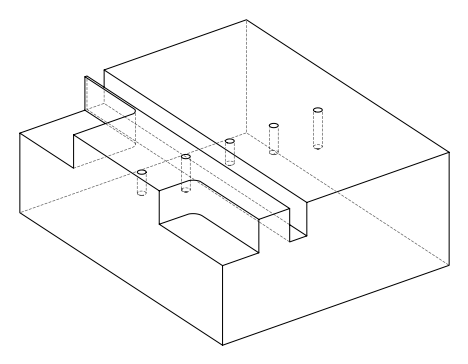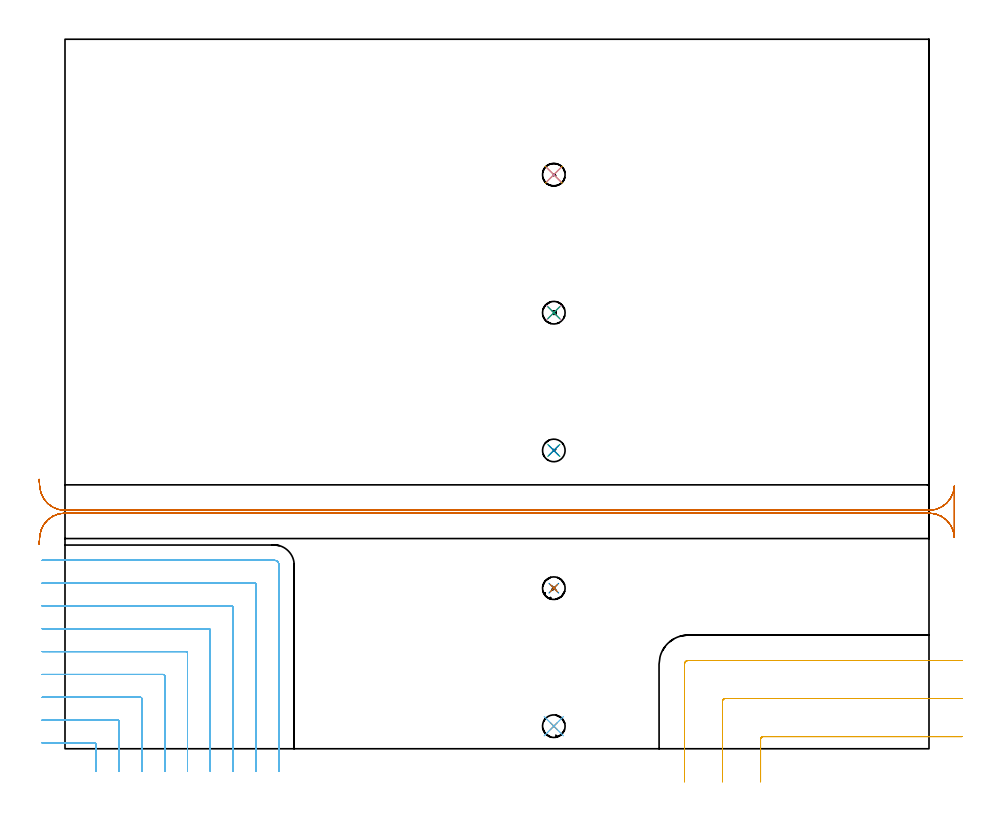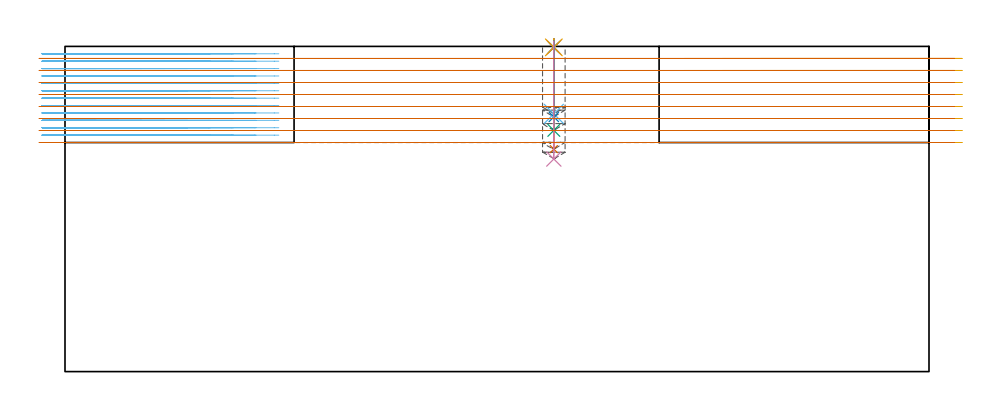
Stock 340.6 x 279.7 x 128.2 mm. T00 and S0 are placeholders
(PLAN: 13 operations, 4 tool changes, 47.4 min)
(1 SPOT_DRILL | STEP1POCKET | NXT0321_9005460120000 | 0.03 min | 1 mm3)
(2 SPOT_DRILL_1 | STEP1POCKET_1 | NXT0321_9005460120000 | 0.03 min | 1 mm3)
(3 SPOT_DRILL_2 | STEP1POCKET_2 | NXT0321_9005460120000 | 0.03 min | 1 mm3)
(4 SPOT_DRILL_3 | STEP1POCKET_3 | NXT0321_9005460120000 | 0.03 min | 1 mm3)
(5 SPOT_DRILL_4 | STEP1POCKET_4 | NXT0321_9005460120000 | 0.03 min | 1 mm3)
(6 DRILL_BLIND_HOLE_INTO_CENTER | STEP1POCKET | UGT0301_205 | 0.12 min | 1536 mm3)
(7 DRILL_BLIND_HOLE_INTO_CENTER_1 | STEP1POCKET_1 | UGT0301_205 | 0.17 min | 2397 mm3)
(8 DRILL_BLIND_HOLE_INTO_CENTER_2 | STEP1POCKET_2 | UGT0301_205 | 0.12 min | 1612 mm3)
(9 DRILL_BLIND_HOLE_INTO_CENTER_3 | STEP1POCKET_3 | UGT0301_205 | 0.14 min | 1938 mm3)
(10 DRILL_BLIND_HOLE_INTO_CENTER_4 | STEP1POCKET_4 | UGT0301_205 | 0.19 min | 2640 mm3)
(11 MILL_CORNER_NOTCH_RECTANGULAR | CORNER_NOTCH_RECTANGULAR | UGT0201_094 | Follow Part, ap 5, ae 75% | 6.75 min | 179595 mm3)
(12 MILL_CORNER_NOTCH_RECTANGULAR_1 | CORNER_NOTCH_RECTANGULAR_1 | NXT0201_011 | Follow Part, ap 3, ae 75% | 27.41 min | 274336 mm3)
(13 MILL_RECTANGULAR_SLOT | SLOT_RECTANGULAR | UGT0201_094 | Follow Part, ap 5, ae 75% | 12.41 min | 272427 mm3)
(TOOL NXT0321_9005460120000 | NC Spot Drill, 142deg, 12mm, Carbide, Uncoated | D12 PA142 FL30 Z2)
(TOOL UGT0301_205 | Twist Drill 8.9 mm | D8.9 PA118 FL78 Z2)
(TOOL UGT0201_094 | End mill 20 mm | D20 FL38 Z4)
(TOOL NXT0201_011 | ENDMILL 12mm [2P460-1200-NA 1630] | D12 FL38 Z6)
(OP 1 SPOT_DRILL)
G17 G21 G94 G90
T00 M6
G54
G17 G0 G90 X192.7 Y8.9 S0 M3
G43 Z138.2 H0
G94 G81 G98 Z127.817 F250. R131.2
G80
M5
M2
(OP 2 SPOT_DRILL_1)
G17 G21 G94 G90
T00 M6
G54
G17 G0 G90 X192.7 Y63.3 S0 M3
G43 Z138.2 H0
G94 G81 G98 Z127.817 F250. R131.2
G80
M5
M2
(OP 3 SPOT_DRILL_2)
G17 G21 G94 G90
T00 M6
G54
G17 G0 G90 X192.7 Y117.6 S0 M3
G43 Z138.2 H0
G94 G81 G98 Z127.817 F250. R131.2
G80
M5
M2
(OP 4 SPOT_DRILL_3)
G17 G21 G94 G90
T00 M6
G54
G17 G0 G90 X192.7 Y171.9 S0 M3
G43 Z138.2 H0
G94 G81 G98 Z127.817 F250. R131.2
G80
M5
M2
(OP 5 SPOT_DRILL_4)
G17 G21 G94 G90
T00 M6
G54
G17 G0 G90 X192.7 Y226.3 S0 M3
G43 Z138.2 H0
G94 G81 G98 Z127.817 F250. R131.2
G80
M5
M2
(OP 6 DRILL_BLIND_HOLE_INTO_CENTER)
G17 G21 G94 G90
T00 M6
G54
G17 G0 G90 X192.7 Y8.9 S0 M3
G43 Z138.2 H0
G94 G81 G98 Z101.6 F250. R130.2
G80
M5
M2
(OP 7 DRILL_BLIND_HOLE_INTO_CENTER_1)
G17 G21 G94 G90
T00 M6
G54
G17 G0 G90 X192.7 Y63.3 S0 M3
G43 Z138.2 H0
G94 G81 G98 Z87.7 F250. R130.2
G80
M5
M2
(OP 8 DRILL_BLIND_HOLE_INTO_CENTER_2)
G17 G21 G94 G90
T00 M6
G54
G17 G0 G90 X192.7 Y117.6 S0 M3
G43 Z138.2 H0
G94 G81 G98 Z100.4 F250. R130.2
G80
M5
M2
(OP 9 DRILL_BLIND_HOLE_INTO_CENTER_3)
G17 G21 G94 G90
T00 M6
G54
G17 G0 G90 X192.7 Y171.9 S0 M3
G43 Z138.2 H0
G94 G81 G98 Z95.1 F250. R130.2
G80
M5
M2
(OP 10 DRILL_BLIND_HOLE_INTO_CENTER_4)
G17 G21 G94 G90
T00 M6
G54
G17 G0 G90 X192.7 Y226.3 S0 M3
G43 Z138.2 H0
G94 G81 G98 Z83.8 F250. R130.2
G80
M5
M2
(OP 11 MILL_CORNER_NOTCH_RECTANGULAR)
G17 G21 G94 G90
T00 M6
G54
G17 G0 G90 X353.6 Y4.8 S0 M3
G43 Z138.2 H0
Z123.462
G94 G1 X350.6 F250.
X275.195 F500.
G3 X274.2 Y3.805 R1.
G1 Y-10.
Y-13. F250.
G0 Z138.2
X353.6 Y19.8
Z123.462
G1 X350.6
X260.196 F500.
G3 X259.2 Y18.804 R1.
G1 Y-10.
Y-13. F250.
G0 Z138.2
X353.6 Y34.8
Z123.462
G1 X350.6
X245.7 F500.
G3 X244.2 Y33.3 R1.5
G1 Y-10.
Y-13. F250.
G0 Z138.2
X353.6 Y4.8
Z118.725
G1 X350.6
X275.195 F500.
G3 X274.2 Y3.805 R1.
G1 Y-10.
Y-13. F250.
G0 Z138.2
X353.6 Y19.8
Z118.725
G1 X350.6
X260.196 F500.
G3 X259.2 Y18.804 R1.
G1 Y-10.
Y-13. F250.
G0 Z138.2
X353.6 Y34.8
Z118.725
G1 X350.6
X245.7 F500.
G3 X244.2 Y33.3 R1.5
G1 Y-10.
Y-13. F250.
G0 Z138.2
X353.6 Y4.8
Z113.987
G1 X350.6
X275.195 F500.
G3 X274.2 Y3.805 R1.
G1 Y-10.
Y-13. F250.
G0 Z138.2
X353.6 Y19.8
Z113.987
G1 X350.6
X260.196 F500.
G3 X259.2 Y18.804 R1.
G1 Y-10.
Y-13. F250.
G0 Z138.2
X353.6 Y34.8
Z113.987
G1 X350.6
X245.7 F500.
G3 X244.2 Y33.3 R1.5
G1 Y-10.
Y-13. F250.
G0 Z138.2
X353.6 Y4.8
Z109.25
G1 X350.6
X275.195 F500.
G3 X274.2 Y3.805 R1.
G1 Y-10.
Y-13. F250.
G0 Z138.2
X353.6 Y19.8
Z109.25
G1 X350.6
X260.196 F500.
G3 X259.2 Y18.804 R1.
G1 Y-10.
Y-13. F250.
G0 Z138.2
X353.6 Y34.8
Z109.25
G1 X350.6
X245.7 F500.
G3 X244.2 Y33.3 R1.5
G1 Y-10.
Y-13. F250.
G0 Z138.2
X353.6 Y4.8
Z104.512
G1 X350.6
X275.195 F500.
G3 X274.2 Y3.805 R1.
G1 Y-10.
Y-13. F250.
G0 Z138.2
X353.6 Y19.8
Z104.512
G1 X350.6
X260.196 F500.
G3 X259.2 Y18.804 R1.
G1 Y-10.
Y-13. F250.
G0 Z138.2
X353.6 Y34.8
Z104.512
G1 X350.6
X245.7 F500.
G3 X244.2 Y33.3 R1.5
G1 Y-10.
Y-13. F250.
G0 Z138.2
X353.6 Y4.8
Z99.775
G1 X350.6
X275.195 F500.
G3 X274.2 Y3.805 R1.
G1 Y-10.
Y-13. F250.
G0 Z138.2
X353.6 Y19.8
Z99.775
G1 X350.6
X260.196 F500.
G3 X259.2 Y18.804 R1.
G1 Y-10.
Y-13. F250.
G0 Z138.2
X353.6 Y34.8
Z99.775
G1 X350.6
X245.7 F500.
G3 X244.2 Y33.3 R1.5
G1 Y-10.
Y-13. F250.
G0 Z138.2
X353.6 Y4.8
Z95.037
G1 X350.6
X275.195 F500.
G3 X274.2 Y3.805 R1.
G1 Y-10.
Y-13. F250.
G0 Z138.2
X353.6 Y19.8
Z95.037
G1 X350.6
X260.196 F500.
G3 X259.2 Y18.804 R1.
G1 Y-10.
Y-13. F250.
G0 Z138.2
X353.6 Y34.8
Z95.037
G1 X350.6
X245.7 F500.
G3 X244.2 Y33.3 R1.5
G1 Y-10.
Y-13. F250.
G0 Z138.2
X353.6 Y4.8
Z90.3
G1 X350.6
X275.195 F500.
G3 X274.2 Y3.805 R1.
G1 Y-10.
Y-13. F250.
G0 Z138.2
X353.6 Y19.8
Z90.3
G1 X350.6
X260.196 F500.
G3 X259.2 Y18.804 R1.
G1 Y-10.
Y-13. F250.
G0 Z138.2
X353.6 Y34.8
Z90.3
G1 X350.6
X245.7 F500.
G3 X244.2 Y33.3 R1.5
G1 Y-10.
Y-13. F250.
G0 Z138.2
M5
M2
(OP 12 MILL_CORNER_NOTCH_RECTANGULAR_1)
G17 G21 G94 G90
T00 M6
G54
G17 G0 G90 X12.3 Y-9. S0 M3
G43 Z138.2 H1
Z125.285
G94 G1 Y-6. F250.
Y1.705 F500.
G3 X11.705 Y2.3 R0.6
G1 X-6.
X-9. F250.
G0 Z138.2
X21.3 Y-9.
Z125.285
G1 Y-6.
Y10.705 F500.
G3 X20.705 Y11.3 R0.6
G1 X-6.
X-9. F250.
G0 Z138.2
X30.3 Y-9.
Z125.285
G1 Y-6.
Y19.705 F500.
G3 X29.705 Y20.3 R0.6
G1 X-6.
X-9. F250.
G0 Z138.2
X39.3 Y-9.
Z125.285
G1 Y-6.
Y28.704 F500.
G3 X38.704 Y29.3 R0.6
G1 X-6.
X-9. F250.
G0 Z138.2
X48.3 Y-9.
Z125.285
G1 Y-6.
Y37.704 F500.
G3 X47.704 Y38.3 R0.6
G1 X-6.
X-9. F250.
G0 Z138.2
X57.3 Y-9.
Z125.285
G1 Y-6.
Y46.704 F500.
G3 X56.704 Y47.3 R0.6
G1 X-6.
X-9. F250.
G0 Z138.2
X66.3 Y-9.
Z125.285
G1 Y-6.
Y55.704 F500.
G3 X65.704 Y56.3 R0.6
G1 X-6.
X-9. F250.
G0 Z138.2
X75.3 Y-9.
Z125.285
G1 Y-6.
Y64.703 F500.
G3 X74.703 Y65.3 R0.6
G1 X-6.
X-9. F250.
G0 Z138.2
X84.3 Y-9.
Z125.285
G1 Y-6.
Y72.5 F500.
G3 X82.5 Y74.3 R1.8
G1 X-6.
X-9. F250.
G0 Z138.2
X12.3 Y-9.
Z122.369
G1 Y-6.
Y1.705 F500.
G3 X11.705 Y2.3 R0.6
G1 X-6.
X-9. F250.
G0 Z138.2
X21.3 Y-9.
Z122.369
G1 Y-6.
Y10.705 F500.
G3 X20.705 Y11.3 R0.6
G1 X-6.
X-9. F250.
G0 Z138.2
X30.3 Y-9.
Z122.369
G1 Y-6.
Y19.705 F500.
G3 X29.705 Y20.3 R0.6
G1 X-6.
X-9. F250.
G0 Z138.2
X39.3 Y-9.
Z122.369
G1 Y-6.
Y28.704 F500.
G3 X38.704 Y29.3 R0.6
G1 X-6.
X-9. F250.
G0 Z138.2
X48.3 Y-9.
Z122.369
G1 Y-6.
Y37.704 F500.
G3 X47.704 Y38.3 R0.6
G1 X-6.
X-9. F250.
G0 Z138.2
X57.3 Y-9.
Z122.369
G1 Y-6.
Y46.704 F500.
G3 X56.704 Y47.3 R0.6
G1 X-6.
X-9. F250.
G0 Z138.2
X66.3 Y-9.
Z122.369
G1 Y-6.
Y55.704 F500.
G3 X65.704 Y56.3 R0.6
G1 X-6.
X-9. F250.
G0 Z138.2
X75.3 Y-9.
Z122.369
G1 Y-6.
Y64.703 F500.
G3 X74.703 Y65.3 R0.6
G1 X-6.
X-9. F250.
G0 Z138.2
X84.3 Y-9.
Z122.369
G1 Y-6.
Y72.5 F500.
G3 X82.5 Y74.3 R1.8
G1 X-6.
X-9. F250.
G0 Z138.2
X12.3 Y-9.
Z119.454
G1 Y-6.
Y1.705 F500.
G3 X11.705 Y2.3 R0.6
G1 X-6.
X-9. F250.
G0 Z138.2
X21.3 Y-9.
Z119.454
G1 Y-6.
Y10.705 F500.
G3 X20.705 Y11.3 R0.6
G1 X-6.
X-9. F250.
G0 Z138.2
X30.3 Y-9.
Z119.454
G1 Y-6.
Y19.705 F500.
G3 X29.705 Y20.3 R0.6
G1 X-6.
X-9. F250.
G0 Z138.2
X39.3 Y-9.
Z119.454
G1 Y-6.
Y28.704 F500.
G3 X38.704 Y29.3 R0.6
G1 X-6.
X-9. F250.
G0 Z138.2
X48.3 Y-9.
Z119.454
G1 Y-6.
Y37.704 F500.
G3 X47.704 Y38.3 R0.6
G1 X-6.
X-9. F250.
G0 Z138.2
X57.3 Y-9.
Z119.454
G1 Y-6.
Y46.704 F500.
G3 X56.704 Y47.3 R0.6
G1 X-6.
X-9. F250.
G0 Z138.2
X66.3 Y-9.
Z119.454
G1 Y-6.
Y55.704 F500.
G3 X65.704 Y56.3 R0.6
G1 X-6.
X-9. F250.
G0 Z138.2
X75.3 Y-9.
Z119.454
G1 Y-6.
Y64.703 F500.
G3 X74.703 Y65.3 R0.6
G1 X-6.
X-9. F250.
G0 Z138.2
X84.3 Y-9.
Z119.454
G1 Y-6.
Y72.5 F500.
G3 X82.5 Y74.3 R1.8
G1 X-6.
X-9. F250.
G0 Z138.2
X12.3 Y-9.
Z116.538
G1 Y-6.
Y1.705 F500.
G3 X11.705 Y2.3 R0.6
G1 X-6.
X-9. F250.
G0 Z138.2
X21.3 Y-9.
Z116.538
G1 Y-6.
Y10.705 F500.
G3 X20.705 Y11.3 R0.6
G1 X-6.
X-9. F250.
G0 Z138.2
X30.3 Y-9.
Z116.538
G1 Y-6.
Y19.705 F500.
G3 X29.705 Y20.3 R0.6
G1 X-6.
X-9. F250.
G0 Z138.2
X39.3 Y-9.
Z116.538
G1 Y-6.
Y28.704 F500.
G3 X38.704 Y29.3 R0.6
G1 X-6.
X-9. F250.
G0 Z138.2
X48.3 Y-9.
Z116.538
G1 Y-6.
Y37.704 F500.
G3 X47.704 Y38.3 R0.6
G1 X-6.
X-9. F250.
G0 Z138.2
X57.3 Y-9.
Z116.538
G1 Y-6.
Y46.704 F500.
G3 X56.704 Y47.3 R0.6
G1 X-6.
X-9. F250.
G0 Z138.2
X66.3 Y-9.
Z116.538
G1 Y-6.
Y55.704 F500.
G3 X65.704 Y56.3 R0.6
G1 X-6.
X-9. F250.
G0 Z138.2
X75.3 Y-9.
Z116.538
G1 Y-6.
Y64.703 F500.
G3 X74.703 Y65.3 R0.6
G1 X-6.
X-9. F250.
G0 Z138.2
X84.3 Y-9.
Z116.538
G1 Y-6.
Y72.5 F500.
G3 X82.5 Y74.3 R1.8
G1 X-6.
X-9. F250.
G0 Z138.2
X12.3 Y-9.
Z113.623
G1 Y-6.
Y1.705 F500.
G3 X11.705 Y2.3 R0.6
G1 X-6.
X-9. F250.
G0 Z138.2
X21.3 Y-9.
Z113.623
G1 Y-6.
Y10.705 F500.
G3 X20.705 Y11.3 R0.6
G1 X-6.
X-9. F250.
G0 Z138.2
X30.3 Y-9.
Z113.623
G1 Y-6.
Y19.705 F500.
G3 X29.705 Y20.3 R0.6
G1 X-6.
X-9. F250.
G0 Z138.2
X39.3 Y-9.
Z113.623
G1 Y-6.
Y28.704 F500.
G3 X38.704 Y29.3 R0.6
G1 X-6.
X-9. F250.
G0 Z138.2
X48.3 Y-9.
Z113.623
G1 Y-6.
Y37.704 F500.
G3 X47.704 Y38.3 R0.6
G1 X-6.
X-9. F250.
G0 Z138.2
X57.3 Y-9.
Z113.623
G1 Y-6.
Y46.704 F500.
G3 X56.704 Y47.3 R0.6
G1 X-6.
X-9. F250.
G0 Z138.2
X66.3 Y-9.
Z113.623
G1 Y-6.
Y55.704 F500.
G3 X65.704 Y56.3 R0.6
G1 X-6.
X-9. F250.
G0 Z138.2
X75.3 Y-9.
Z113.623
G1 Y-6.
Y64.703 F500.
G3 X74.703 Y65.3 R0.6
G1 X-6.
X-9. F250.
G0 Z138.2
X84.3 Y-9.
Z113.623
G1 Y-6.
Y72.5 F500.
G3 X82.5 Y74.3 R1.8
G1 X-6.
X-9. F250.
G0 Z138.2
X12.3 Y-9.
Z110.708
G1 Y-6.
Y1.705 F500.
G3 X11.705 Y2.3 R0.6
G1 X-6.
X-9. F250.
G0 Z138.2
X21.3 Y-9.
Z110.708
G1 Y-6.
Y10.705 F500.
G3 X20.705 Y11.3 R0.6
G1 X-6.
X-9. F250.
G0 Z138.2
X30.3 Y-9.
Z110.708
G1 Y-6.
Y19.705 F500.
G3 X29.705 Y20.3 R0.6
G1 X-6.
X-9. F250.
G0 Z138.2
X39.3 Y-9.
Z110.708
G1 Y-6.
Y28.704 F500.
G3 X38.704 Y29.3 R0.6
G1 X-6.
X-9. F250.
G0 Z138.2
X48.3 Y-9.
Z110.708
G1 Y-6.
Y37.704 F500.
G3 X47.704 Y38.3 R0.6
G1 X-6.
X-9. F250.
G0 Z138.2
X57.3 Y-9.
Z110.708
G1 Y-6.
Y46.704 F500.
G3 X56.704 Y47.3 R0.6
G1 X-6.
X-9. F250.
G0 Z138.2
X66.3 Y-9.
Z110.708
G1 Y-6.
Y55.704 F500.
G3 X65.704 Y56.3 R0.6
G1 X-6.
X-9. F250.
G0 Z138.2
X75.3 Y-9.
Z110.708
G1 Y-6.
Y64.703 F500.
G3 X74.703 Y65.3 R0.6
G1 X-6.
X-9. F250.
G0 Z138.2
X84.3 Y-9.
Z110.708
G1 Y-6.
Y72.5 F500.
G3 X82.5 Y74.3 R1.8
G1 X-6.
X-9. F250.
G0 Z138.2
X12.3 Y-9.
Z107.792
G1 Y-6.
Y1.705 F500.
G3 X11.705 Y2.3 R0.6
G1 X-6.
X-9. F250.
G0 Z138.2
X21.3 Y-9.
Z107.792
G1 Y-6.
Y10.705 F500.
G3 X20.705 Y11.3 R0.6
G1 X-6.
X-9. F250.
G0 Z138.2
X30.3 Y-9.
Z107.792
G1 Y-6.
Y19.705 F500.
G3 X29.705 Y20.3 R0.6
G1 X-6.
X-9. F250.
G0 Z138.2
X39.3 Y-9.
Z107.792
G1 Y-6.
Y28.704 F500.
G3 X38.704 Y29.3 R0.6
G1 X-6.
X-9. F250.
G0 Z138.2
X48.3 Y-9.
Z107.792
G1 Y-6.
Y37.704 F500.
G3 X47.704 Y38.3 R0.6
G1 X-6.
X-9. F250.
G0 Z138.2
X57.3 Y-9.
Z107.792
G1 Y-6.
Y46.704 F500.
G3 X56.704 Y47.3 R0.6
G1 X-6.
X-9. F250.
G0 Z138.2
X66.3 Y-9.
Z107.792
G1 Y-6.
Y55.704 F500.
G3 X65.704 Y56.3 R0.6
G1 X-6.
X-9. F250.
G0 Z138.2
X75.3 Y-9.
Z107.792
G1 Y-6.
Y64.703 F500.
G3 X74.703 Y65.3 R0.6
G1 X-6.
X-9. F250.
G0 Z138.2
X84.3 Y-9.
Z107.792
G1 Y-6.
Y72.5 F500.
G3 X82.5 Y74.3 R1.8
G1 X-6.
X-9. F250.
G0 Z138.2
X12.3 Y-9.
Z104.877
G1 Y-6.
Y1.705 F500.
G3 X11.705 Y2.3 R0.6
G1 X-6.
X-9. F250.
G0 Z138.2
X21.3 Y-9.
Z104.877
G1 Y-6.
Y10.705 F500.
G3 X20.705 Y11.3 R0.6
G1 X-6.
X-9. F250.
G0 Z138.2
X30.3 Y-9.
Z104.877
G1 Y-6.
Y19.705 F500.
G3 X29.705 Y20.3 R0.6
G1 X-6.
X-9. F250.
G0 Z138.2
X39.3 Y-9.
Z104.877
G1 Y-6.
Y28.704 F500.
G3 X38.704 Y29.3 R0.6
G1 X-6.
X-9. F250.
G0 Z138.2
X48.3 Y-9.
Z104.877
G1 Y-6.
Y37.704 F500.
G3 X47.704 Y38.3 R0.6
G1 X-6.
X-9. F250.
G0 Z138.2
X57.3 Y-9.
Z104.877
G1 Y-6.
Y46.704 F500.
G3 X56.704 Y47.3 R0.6
G1 X-6.
X-9. F250.
G0 Z138.2
X66.3 Y-9.
Z104.877
G1 Y-6.
Y55.704 F500.
G3 X65.704 Y56.3 R0.6
G1 X-6.
X-9. F250.
G0 Z138.2
X75.3 Y-9.
Z104.877
G1 Y-6.
Y64.703 F500.
G3 X74.703 Y65.3 R0.6
G1 X-6.
X-9. F250.
G0 Z138.2
X84.3 Y-9.
Z104.877
G1 Y-6.
Y72.5 F500.
G3 X82.5 Y74.3 R1.8
G1 X-6.
X-9. F250.
G0 Z138.2
X12.3 Y-9.
Z101.962
G1 Y-6.
Y1.705 F500.
G3 X11.705 Y2.3 R0.6
G1 X-6.
X-9. F250.
G0 Z138.2
X21.3 Y-9.
Z101.962
G1 Y-6.
Y10.705 F500.
G3 X20.705 Y11.3 R0.6
G1 X-6.
X-9. F250.
G0 Z138.2
X30.3 Y-9.
Z101.962
G1 Y-6.
Y19.705 F500.
G3 X29.705 Y20.3 R0.6
G1 X-6.
X-9. F250.
G0 Z138.2
X39.3 Y-9.
Z101.962
G1 Y-6.
Y28.704 F500.
G3 X38.704 Y29.3 R0.6
G1 X-6.
X-9. F250.
G0 Z138.2
X48.3 Y-9.
Z101.962
G1 Y-6.
Y37.704 F500.
G3 X47.704 Y38.3 R0.6
G1 X-6.
X-9. F250.
G0 Z138.2
X57.3 Y-9.
Z101.962
G1 Y-6.
Y46.704 F500.
G3 X56.704 Y47.3 R0.6
G1 X-6.
X-9. F250.
G0 Z138.2
X66.3 Y-9.
Z101.962
G1 Y-6.
Y55.704 F500.
G3 X65.704 Y56.3 R0.6
G1 X-6.
X-9. F250.
G0 Z138.2
X75.3 Y-9.
Z101.962
G1 Y-6.
Y64.703 F500.
G3 X74.703 Y65.3 R0.6
G1 X-6.
X-9. F250.
G0 Z138.2
X84.3 Y-9.
Z101.962
G1 Y-6.
Y72.5 F500.
G3 X82.5 Y74.3 R1.8
G1 X-6.
X-9. F250.
G0 Z138.2
X12.3 Y-9.
Z99.046
G1 Y-6.
Y1.705 F500.
G3 X11.705 Y2.3 R0.6
G1 X-6.
X-9. F250.
G0 Z138.2
X21.3 Y-9.
Z99.046
G1 Y-6.
Y10.705 F500.
G3 X20.705 Y11.3 R0.6
G1 X-6.
X-9. F250.
G0 Z138.2
X30.3 Y-9.
Z99.046
G1 Y-6.
Y19.705 F500.
G3 X29.705 Y20.3 R0.6
G1 X-6.
X-9. F250.
G0 Z138.2
X39.3 Y-9.
Z99.046
G1 Y-6.
Y28.704 F500.
G3 X38.704 Y29.3 R0.6
G1 X-6.
X-9. F250.
G0 Z138.2
X48.3 Y-9.
Z99.046
G1 Y-6.
Y37.704 F500.
G3 X47.704 Y38.3 R0.6
G1 X-6.
X-9. F250.
G0 Z138.2
X57.3 Y-9.
Z99.046
G1 Y-6.
Y46.704 F500.
G3 X56.704 Y47.3 R0.6
G1 X-6.
X-9. F250.
G0 Z138.2
X66.3 Y-9.
Z99.046
G1 Y-6.
Y55.704 F500.
G3 X65.704 Y56.3 R0.6
G1 X-6.
X-9. F250.
G0 Z138.2
X75.3 Y-9.
Z99.046
G1 Y-6.
Y64.703 F500.
G3 X74.703 Y65.3 R0.6
G1 X-6.
X-9. F250.
G0 Z138.2
X84.3 Y-9.
Z99.046
G1 Y-6.
Y72.5 F500.
G3 X82.5 Y74.3 R1.8
G1 X-6.
X-9. F250.
G0 Z138.2
X12.3 Y-9.
Z96.131
G1 Y-6.
Y1.705 F500.
G3 X11.705 Y2.3 R0.6
G1 X-6.
X-9. F250.
G0 Z138.2
X21.3 Y-9.
Z96.131
G1 Y-6.
Y10.705 F500.
G3 X20.705 Y11.3 R0.6
G1 X-6.
X-9. F250.
G0 Z138.2
X30.3 Y-9.
Z96.131
G1 Y-6.
Y19.705 F500.
G3 X29.705 Y20.3 R0.6
G1 X-6.
X-9. F250.
G0 Z138.2
X39.3 Y-9.
Z96.131
G1 Y-6.
Y28.704 F500.
G3 X38.704 Y29.3 R0.6
G1 X-6.
X-9. F250.
G0 Z138.2
X48.3 Y-9.
Z96.131
G1 Y-6.
Y37.704 F500.
G3 X47.704 Y38.3 R0.6
G1 X-6.
X-9. F250.
G0 Z138.2
X57.3 Y-9.
Z96.131
G1 Y-6.
Y46.704 F500.
G3 X56.704 Y47.3 R0.6
G1 X-6.
X-9. F250.
G0 Z138.2
X66.3 Y-9.
Z96.131
G1 Y-6.
Y55.704 F500.
G3 X65.704 Y56.3 R0.6
G1 X-6.
X-9. F250.
G0 Z138.2
X75.3 Y-9.
Z96.131
G1 Y-6.
Y64.703 F500.
G3 X74.703 Y65.3 R0.6
G1 X-6.
X-9. F250.
G0 Z138.2
X84.3 Y-9.
Z96.131
G1 Y-6.
Y72.5 F500.
G3 X82.5 Y74.3 R1.8
G1 X-6.
X-9. F250.
G0 Z138.2
X12.3 Y-9.
Z93.215
G1 Y-6.
Y1.705 F500.
G3 X11.705 Y2.3 R0.6
G1 X-6.
X-9. F250.
G0 Z138.2
X21.3 Y-9.
Z93.215
G1 Y-6.
Y10.705 F500.
G3 X20.705 Y11.3 R0.6
G1 X-6.
X-9. F250.
G0 Z138.2
X30.3 Y-9.
Z93.215
G1 Y-6.
Y19.705 F500.
G3 X29.705 Y20.3 R0.6
G1 X-6.
X-9. F250.
G0 Z138.2
X39.3 Y-9.
Z93.215
G1 Y-6.
Y28.704 F500.
G3 X38.704 Y29.3 R0.6
G1 X-6.
X-9. F250.
G0 Z138.2
X48.3 Y-9.
Z93.215
G1 Y-6.
Y37.704 F500.
G3 X47.704 Y38.3 R0.6
G1 X-6.
X-9. F250.
G0 Z138.2
X57.3 Y-9.
Z93.215
G1 Y-6.
Y46.704 F500.
G3 X56.704 Y47.3 R0.6
G1 X-6.
X-9. F250.
G0 Z138.2
X66.3 Y-9.
Z93.215
G1 Y-6.
Y55.704 F500.
G3 X65.704 Y56.3 R0.6
G1 X-6.
X-9. F250.
G0 Z138.2
X75.3 Y-9.
Z93.215
G1 Y-6.
Y64.703 F500.
G3 X74.703 Y65.3 R0.6
G1 X-6.
X-9. F250.
G0 Z138.2
X84.3 Y-9.
Z93.215
G1 Y-6.
Y72.5 F500.
G3 X82.5 Y74.3 R1.8
G1 X-6.
X-9. F250.
G0 Z138.2
X12.3 Y-9.
Z90.3
G1 Y-6.
Y1.705 F500.
G3 X11.705 Y2.3 R0.6
G1 X-6.
X-9. F250.
G0 Z138.2
X21.3 Y-9.
Z90.3
G1 Y-6.
Y10.705 F500.
G3 X20.705 Y11.3 R0.6
G1 X-6.
X-9. F250.
G0 Z138.2
X30.3 Y-9.
Z90.3
G1 Y-6.
Y19.705 F500.
G3 X29.705 Y20.3 R0.6
G1 X-6.
X-9. F250.
G0 Z138.2
X39.3 Y-9.
Z90.3
G1 Y-6.
Y28.704 F500.
G3 X38.704 Y29.3 R0.6
G1 X-6.
X-9. F250.
G0 Z138.2
X48.3 Y-9.
Z90.3
G1 Y-6.
Y37.704 F500.
G3 X47.704 Y38.3 R0.6
G1 X-6.
X-9. F250.
G0 Z138.2
X57.3 Y-9.
Z90.3
G1 Y-6.
Y46.704 F500.
G3 X56.704 Y47.3 R0.6
G1 X-6.
X-9. F250.
G0 Z138.2
X66.3 Y-9.
Z90.3
G1 Y-6.
Y55.704 F500.
G3 X65.704 Y56.3 R0.6
G1 X-6.
X-9. F250.
G0 Z138.2
X75.3 Y-9.
Z90.3
G1 Y-6.
Y64.703 F500.
G3 X74.703 Y65.3 R0.6
G1 X-6.
X-9. F250.
G0 Z138.2
X84.3 Y-9.
Z90.3
G1 Y-6.
Y72.5 F500.
G3 X82.5 Y74.3 R1.8
G1 X-6.
X-9. F250.
G0 Z138.2
M5
M2
(OP 13 MILL_RECTANGULAR_SLOT)
G17 G21 G94 G90
T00 M6
G54
G17 G0 G90 X-10.202 Y80.683 S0 M3
G43 Z138.2 H0
Z123.462
G94 G1 X-9.97 Y83.674 F250.
G2 X0. Y92.9 R10. F500.
G1 X340.6
G2 X350.59 Y83.347 R10.
G1 X350.6
Y103.553
X350.59
G2 X340.6 Y94. R10.
G1 X0.
G2 X-9.97 Y103.226 R10.
G1 X-10.202 Y106.217 F250.
G0 Y80.683 Z118.725
G1 X-9.97 Y83.674
G2 X0. Y92.9 R10. F500.
G1 X340.6
G2 X350.59 Y83.347 R10.
G1 X350.6
Y103.553
X350.59
G2 X340.6 Y94. R10.
G1 X0.
G2 X-9.97 Y103.226 R10.
G1 X-10.202 Y106.217 F250.
G0 Y80.683 Z113.987
G1 X-9.97 Y83.674
G2 X0. Y92.9 R10. F500.
G1 X340.6
G2 X350.59 Y83.347 R10.
G1 X350.6
Y103.553
X350.59
G2 X340.6 Y94. R10.
G1 X0.
G2 X-9.97 Y103.226 R10.
G1 X-10.202 Y106.217 F250.
G0 Y80.683 Z109.25
G1 X-9.97 Y83.674
G2 X0. Y92.9 R10. F500.
G1 X340.6
G2 X350.59 Y83.347 R10.
G1 X350.6
Y103.553
X350.59
G2 X340.6 Y94. R10.
G1 X0.
G2 X-9.97 Y103.226 R10.
G1 X-10.202 Y106.217 F250.
G0 Y80.683 Z104.512
G1 X-9.97 Y83.674
G2 X0. Y92.9 R10. F500.
G1 X340.6
G2 X350.59 Y83.347 R10.
G1 X350.6
Y103.553
X350.59
G2 X340.6 Y94. R10.
G1 X0.
G2 X-9.97 Y103.226 R10.
G1 X-10.202 Y106.217 F250.
G0 Y80.683 Z99.775
G1 X-9.97 Y83.674
G2 X0. Y92.9 R10. F500.
G1 X340.6
G2 X350.59 Y83.347 R10.
G1 X350.6
Y103.553
X350.59
G2 X340.6 Y94. R10.
G1 X0.
G2 X-9.97 Y103.226 R10.
G1 X-10.202 Y106.217 F250.
G0 Y80.683 Z95.037
G1 X-9.97 Y83.674
G2 X0. Y92.9 R10. F500.
G1 X340.6
G2 X350.59 Y83.347 R10.
G1 X350.6
Y103.553
X350.59
G2 X340.6 Y94. R10.
G1 X0.
G2 X-9.97 Y103.226 R10.
G1 X-10.202 Y106.217 F250.
G0 Y80.683 Z90.3
G1 X-9.97 Y83.674
G2 X0. Y92.9 R10. F500.
G1 X340.6
G2 X350.59 Y83.347 R10.
G1 X350.6
Y103.553
X350.59
G2 X340.6 Y94. R10.
G1 X0.
G2 X-9.97 Y103.226 R10.
G1 X-10.202 Y106.217 F250.
G0 Z138.2
M5
M2
